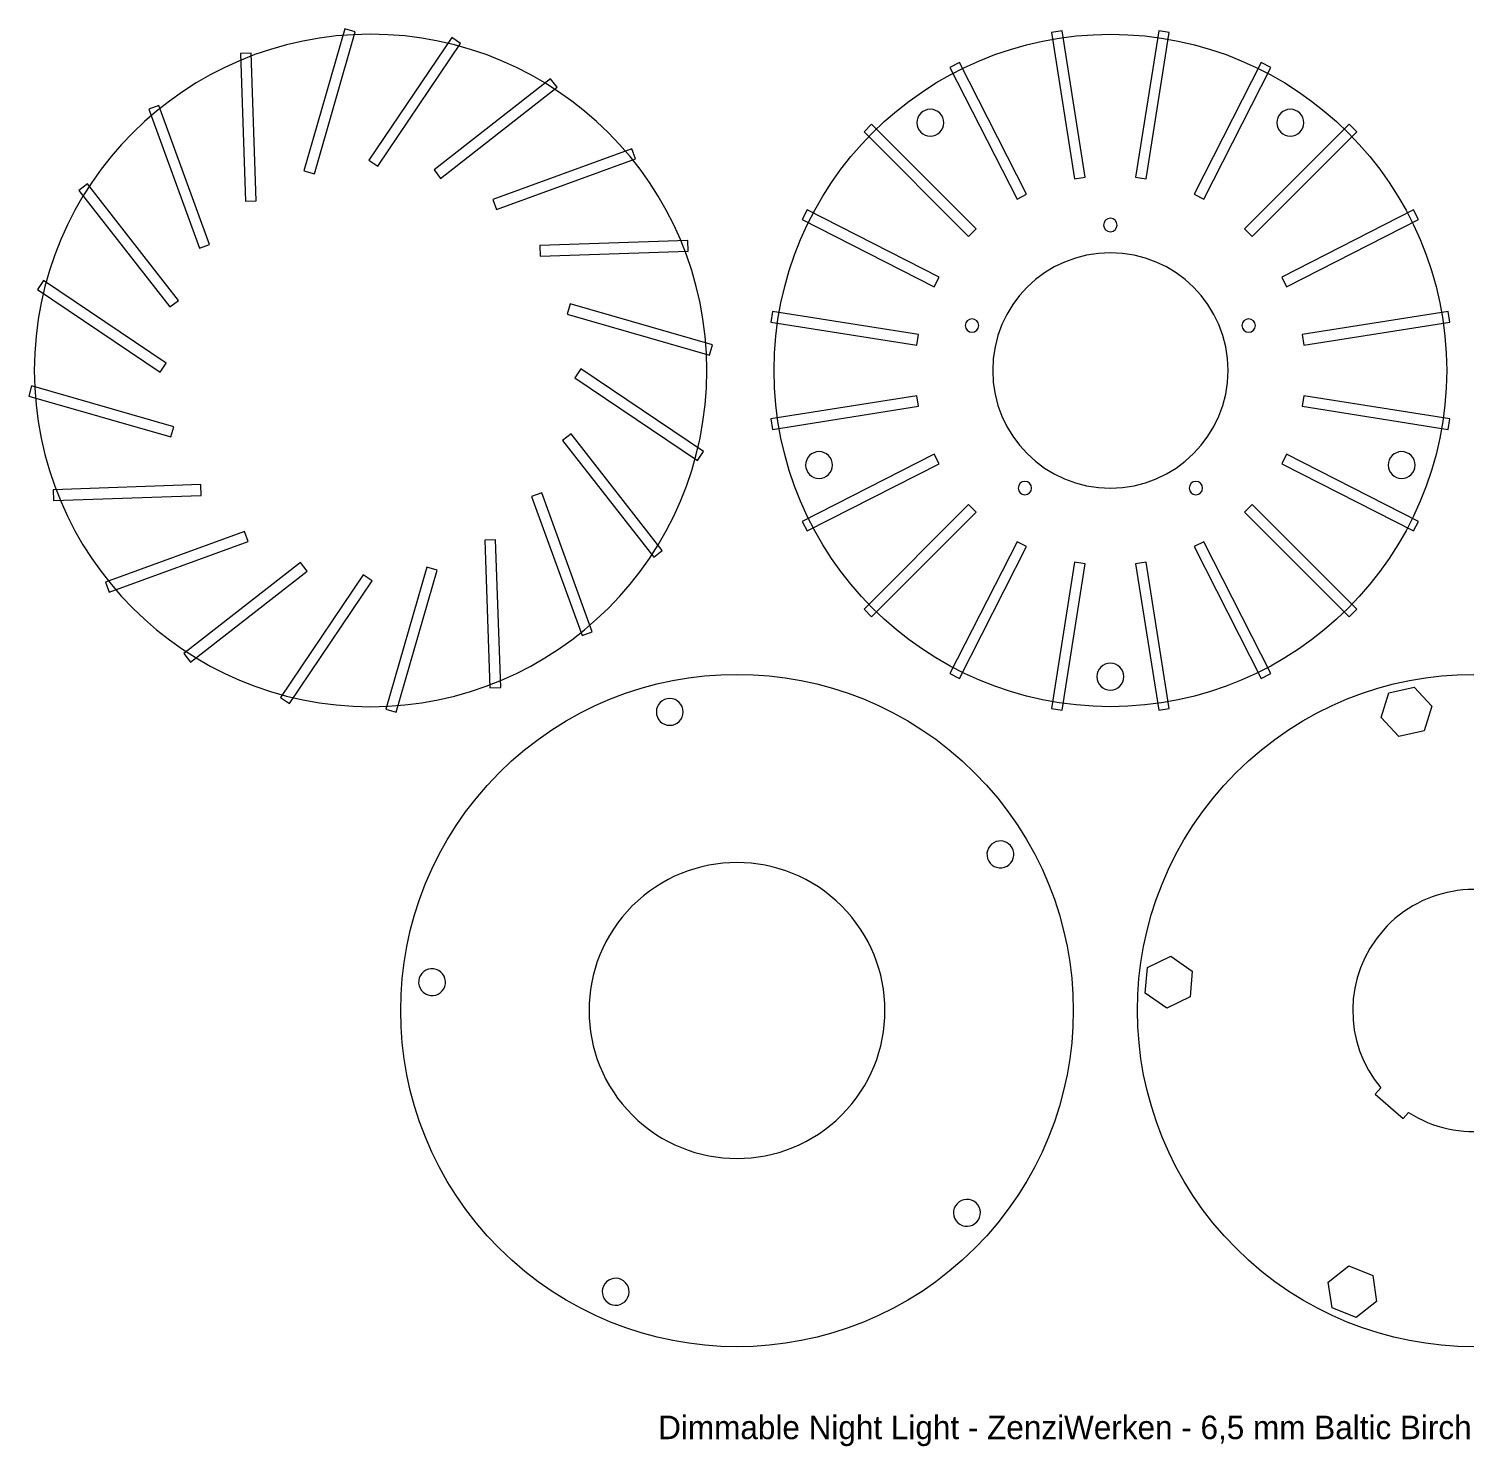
# Model space of a CAD drawing. Header units: inches. Extents: x 38 to 362, y -261 to -49.
# Drawn here: x 38.4 to 251.8, y -261.1 to -50.2 of the extents above; entities that cross this region are included whole.
import ezdxf

# ---------------------------------------------------------------- set-up
doc = ezdxf.new("R2010")
doc.units = ezdxf.units.IN
doc.header["$MEASUREMENT"] = 0
doc.layers.add('Ebene 1', color=7, linetype='Continuous')

# ---------------------------------------------------------------- blocks, each defined once
blk = doc.blocks.new('block 2')
at = {"layer": 'Ebene 1', "color": 250, "lineweight": 20}
blk.add_open_spline([(39.2, -101.06), (39.2, -73.45), (61.58, -51.06), (89.2, -51.06), (116.81, -51.06), (139.2, -73.45), (139.2, -101.06), (139.2, -128.67), (116.81, -151.06), (89.2, -151.06), (61.58, -151.06), (39.2, -128.67), (39.2, -101.06), (39.2, -101.06), (39.2, -101.06), (39.2, -101.06)], degree=3, knots=[0, 0, 0, 0, 1, 1, 1, 2, 2, 2, 3, 3, 3, 4, 4, 4, 5, 5, 5, 5], dxfattribs=at)
blk = doc.blocks.new('block 3')
at = {"layer": 'Ebene 1', "color": 250, "lineweight": 20}
blk.add_lwpolyline([(206.38, -50.56), (202.94, -72.29)], dxfattribs=at)
blk = doc.blocks.new('block 4')
at = {"layer": 'Ebene 1', "color": 250, "lineweight": 20}
blk.add_lwpolyline([(207.96, -50.81), (206.38, -50.56)], dxfattribs=at)
blk = doc.blocks.new('block 5')
at = {"layer": 'Ebene 1', "color": 250, "lineweight": 20}
blk.add_lwpolyline([(204.52, -72.54), (207.96, -50.81)], dxfattribs=at)
blk = doc.blocks.new('block 6')
at = {"layer": 'Ebene 1', "color": 250, "lineweight": 20}
blk.add_lwpolyline([(202.94, -72.29), (204.52, -72.54)], dxfattribs=at)
blk = doc.blocks.new('block 7')
at = {"layer": 'Ebene 1', "color": 250, "lineweight": 20}
blk.add_lwpolyline([(190.43, -50.81), (193.87, -72.54)], dxfattribs=at)
blk = doc.blocks.new('block 8')
at = {"layer": 'Ebene 1', "color": 250, "lineweight": 20}
blk.add_lwpolyline([(192.01, -50.56), (190.43, -50.81)], dxfattribs=at)
blk = doc.blocks.new('block 9')
at = {"layer": 'Ebene 1', "color": 250, "lineweight": 20}
blk.add_lwpolyline([(195.45, -72.29), (192.01, -50.56)], dxfattribs=at)
blk = doc.blocks.new('block 10')
at = {"layer": 'Ebene 1', "color": 250, "lineweight": 20}
blk.add_lwpolyline([(193.87, -72.54), (195.45, -72.29)], dxfattribs=at)
blk = doc.blocks.new('block 11')
at = {"layer": 'Ebene 1', "color": 250, "lineweight": 20}
blk.add_lwpolyline([(175.33, -55.98), (185.32, -75.58)], dxfattribs=at)
blk = doc.blocks.new('block 12')
at = {"layer": 'Ebene 1', "color": 250, "lineweight": 20}
blk.add_lwpolyline([(176.76, -55.25), (175.33, -55.98)], dxfattribs=at)
blk = doc.blocks.new('block 13')
at = {"layer": 'Ebene 1', "color": 250, "lineweight": 20}
blk.add_lwpolyline([(186.74, -74.86), (176.76, -55.25)], dxfattribs=at)
blk = doc.blocks.new('block 14')
at = {"layer": 'Ebene 1', "color": 250, "lineweight": 20}
blk.add_lwpolyline([(185.32, -75.58), (186.74, -74.86)], dxfattribs=at)
blk = doc.blocks.new('block 15')
at = {"layer": 'Ebene 1', "color": 250, "lineweight": 20}
blk.add_lwpolyline([(162.57, -65.56), (178.12, -81.12)], dxfattribs=at)
blk = doc.blocks.new('block 16')
at = {"layer": 'Ebene 1', "color": 250, "lineweight": 20}
blk.add_lwpolyline([(163.7, -64.43), (162.57, -65.56)], dxfattribs=at)
blk = doc.blocks.new('block 17')
at = {"layer": 'Ebene 1', "color": 250, "lineweight": 20}
blk.add_lwpolyline([(179.26, -79.99), (163.7, -64.43)], dxfattribs=at)
blk = doc.blocks.new('block 18')
at = {"layer": 'Ebene 1', "color": 250, "lineweight": 20}
blk.add_lwpolyline([(178.12, -81.12), (179.26, -79.99)], dxfattribs=at)
blk = doc.blocks.new('block 19')
at = {"layer": 'Ebene 1', "color": 250, "lineweight": 20}
blk.add_lwpolyline([(153.39, -78.62), (172.99, -88.61)], dxfattribs=at)
blk = doc.blocks.new('block 20')
at = {"layer": 'Ebene 1', "color": 250, "lineweight": 20}
blk.add_lwpolyline([(154.12, -77.19), (153.39, -78.62)], dxfattribs=at)
blk = doc.blocks.new('block 21')
at = {"layer": 'Ebene 1', "color": 250, "lineweight": 20}
blk.add_lwpolyline([(173.72, -87.18), (154.12, -77.19)], dxfattribs=at)
blk = doc.blocks.new('block 22')
at = {"layer": 'Ebene 1', "color": 250, "lineweight": 20}
blk.add_lwpolyline([(172.99, -88.61), (173.72, -87.18)], dxfattribs=at)
blk = doc.blocks.new('block 23')
at = {"layer": 'Ebene 1', "color": 250, "lineweight": 20}
blk.add_lwpolyline([(148.7, -93.87), (170.43, -97.31)], dxfattribs=at)
blk = doc.blocks.new('block 24')
at = {"layer": 'Ebene 1', "color": 250, "lineweight": 20}
blk.add_lwpolyline([(148.95, -92.29), (148.7, -93.87)], dxfattribs=at)
blk = doc.blocks.new('block 25')
at = {"layer": 'Ebene 1', "color": 250, "lineweight": 20}
blk.add_lwpolyline([(170.68, -95.73), (148.95, -92.29)], dxfattribs=at)
blk = doc.blocks.new('block 26')
at = {"layer": 'Ebene 1', "color": 250, "lineweight": 20}
blk.add_lwpolyline([(170.43, -97.31), (170.68, -95.73)], dxfattribs=at)
blk = doc.blocks.new('block 27')
at = {"layer": 'Ebene 1', "color": 250, "lineweight": 20}
blk.add_lwpolyline([(148.95, -109.83), (170.68, -106.39)], dxfattribs=at)
blk = doc.blocks.new('block 28')
at = {"layer": 'Ebene 1', "color": 250, "lineweight": 20}
blk.add_lwpolyline([(148.7, -108.25), (148.95, -109.83)], dxfattribs=at)
blk = doc.blocks.new('block 29')
at = {"layer": 'Ebene 1', "color": 250, "lineweight": 20}
blk.add_lwpolyline([(170.43, -104.81), (148.7, -108.25)], dxfattribs=at)
blk = doc.blocks.new('block 30')
at = {"layer": 'Ebene 1', "color": 250, "lineweight": 20}
blk.add_lwpolyline([(170.68, -106.39), (170.43, -104.81)], dxfattribs=at)
blk = doc.blocks.new('block 31')
at = {"layer": 'Ebene 1', "color": 250, "lineweight": 20}
blk.add_lwpolyline([(154.12, -124.93), (173.72, -114.94)], dxfattribs=at)
blk = doc.blocks.new('block 32')
at = {"layer": 'Ebene 1', "color": 250, "lineweight": 20}
blk.add_lwpolyline([(153.39, -123.5), (154.12, -124.93)], dxfattribs=at)
blk = doc.blocks.new('block 33')
at = {"layer": 'Ebene 1', "color": 250, "lineweight": 20}
blk.add_lwpolyline([(172.99, -113.51), (153.39, -123.5)], dxfattribs=at)
blk = doc.blocks.new('block 34')
at = {"layer": 'Ebene 1', "color": 250, "lineweight": 20}
blk.add_lwpolyline([(173.72, -114.94), (172.99, -113.51)], dxfattribs=at)
blk = doc.blocks.new('block 35')
at = {"layer": 'Ebene 1', "color": 250, "lineweight": 20}
blk.add_lwpolyline([(163.7, -137.69), (179.26, -122.13)], dxfattribs=at)
blk = doc.blocks.new('block 36')
at = {"layer": 'Ebene 1', "color": 250, "lineweight": 20}
blk.add_lwpolyline([(162.57, -136.56), (163.7, -137.69)], dxfattribs=at)
blk = doc.blocks.new('block 37')
at = {"layer": 'Ebene 1', "color": 250, "lineweight": 20}
blk.add_lwpolyline([(178.12, -121), (162.57, -136.56)], dxfattribs=at)
blk = doc.blocks.new('block 38')
at = {"layer": 'Ebene 1', "color": 250, "lineweight": 20}
blk.add_lwpolyline([(179.26, -122.13), (178.12, -121)], dxfattribs=at)
blk = doc.blocks.new('block 39')
at = {"layer": 'Ebene 1', "color": 250, "lineweight": 20}
blk.add_lwpolyline([(176.76, -146.86), (186.74, -127.26)], dxfattribs=at)
blk = doc.blocks.new('block 40')
at = {"layer": 'Ebene 1', "color": 250, "lineweight": 20}
blk.add_lwpolyline([(175.33, -146.14), (176.76, -146.86)], dxfattribs=at)
blk = doc.blocks.new('block 41')
at = {"layer": 'Ebene 1', "color": 250, "lineweight": 20}
blk.add_lwpolyline([(185.32, -126.54), (175.33, -146.14)], dxfattribs=at)
blk = doc.blocks.new('block 42')
at = {"layer": 'Ebene 1', "color": 250, "lineweight": 20}
blk.add_lwpolyline([(186.74, -127.26), (185.32, -126.54)], dxfattribs=at)
blk = doc.blocks.new('block 43')
at = {"layer": 'Ebene 1', "color": 250, "lineweight": 20}
blk.add_lwpolyline([(192.01, -151.56), (195.45, -129.83)], dxfattribs=at)
blk = doc.blocks.new('block 44')
at = {"layer": 'Ebene 1', "color": 250, "lineweight": 20}
blk.add_lwpolyline([(190.43, -151.31), (192.01, -151.56)], dxfattribs=at)
blk = doc.blocks.new('block 45')
at = {"layer": 'Ebene 1', "color": 250, "lineweight": 20}
blk.add_lwpolyline([(193.87, -129.58), (190.43, -151.31)], dxfattribs=at)
blk = doc.blocks.new('block 46')
at = {"layer": 'Ebene 1', "color": 250, "lineweight": 20}
blk.add_lwpolyline([(195.45, -129.83), (193.87, -129.58)], dxfattribs=at)
blk = doc.blocks.new('block 47')
at = {"layer": 'Ebene 1', "color": 250, "lineweight": 20}
blk.add_lwpolyline([(207.96, -151.31), (204.52, -129.58)], dxfattribs=at)
blk = doc.blocks.new('block 48')
at = {"layer": 'Ebene 1', "color": 250, "lineweight": 20}
blk.add_lwpolyline([(206.38, -151.56), (207.96, -151.31)], dxfattribs=at)
blk = doc.blocks.new('block 49')
at = {"layer": 'Ebene 1', "color": 250, "lineweight": 20}
blk.add_lwpolyline([(202.94, -129.83), (206.38, -151.56)], dxfattribs=at)
blk = doc.blocks.new('block 50')
at = {"layer": 'Ebene 1', "color": 250, "lineweight": 20}
blk.add_lwpolyline([(204.52, -129.58), (202.94, -129.83)], dxfattribs=at)
blk = doc.blocks.new('block 51')
at = {"layer": 'Ebene 1', "color": 250, "lineweight": 20}
blk.add_lwpolyline([(223.06, -146.14), (213.08, -126.54)], dxfattribs=at)
blk = doc.blocks.new('block 52')
at = {"layer": 'Ebene 1', "color": 250, "lineweight": 20}
blk.add_lwpolyline([(221.64, -146.86), (223.06, -146.14)], dxfattribs=at)
blk = doc.blocks.new('block 53')
at = {"layer": 'Ebene 1', "color": 250, "lineweight": 20}
blk.add_lwpolyline([(211.65, -127.26), (221.64, -146.86)], dxfattribs=at)
blk = doc.blocks.new('block 54')
at = {"layer": 'Ebene 1', "color": 250, "lineweight": 20}
blk.add_lwpolyline([(213.08, -126.54), (211.65, -127.26)], dxfattribs=at)
blk = doc.blocks.new('block 55')
at = {"layer": 'Ebene 1', "color": 250, "lineweight": 20}
blk.add_lwpolyline([(235.82, -136.56), (220.27, -121)], dxfattribs=at)
blk = doc.blocks.new('block 56')
at = {"layer": 'Ebene 1', "color": 250, "lineweight": 20}
blk.add_lwpolyline([(234.69, -137.69), (235.82, -136.56)], dxfattribs=at)
blk = doc.blocks.new('block 57')
at = {"layer": 'Ebene 1', "color": 250, "lineweight": 20}
blk.add_lwpolyline([(219.14, -122.13), (234.69, -137.69)], dxfattribs=at)
blk = doc.blocks.new('block 58')
at = {"layer": 'Ebene 1', "color": 250, "lineweight": 20}
blk.add_lwpolyline([(220.27, -121), (219.14, -122.13)], dxfattribs=at)
blk = doc.blocks.new('block 59')
at = {"layer": 'Ebene 1', "color": 250, "lineweight": 20}
blk.add_lwpolyline([(245, -123.5), (225.4, -113.51)], dxfattribs=at)
blk = doc.blocks.new('block 60')
at = {"layer": 'Ebene 1', "color": 250, "lineweight": 20}
blk.add_lwpolyline([(244.27, -124.93), (245, -123.5)], dxfattribs=at)
blk = doc.blocks.new('block 61')
at = {"layer": 'Ebene 1', "color": 250, "lineweight": 20}
blk.add_lwpolyline([(224.67, -114.94), (244.27, -124.93)], dxfattribs=at)
blk = doc.blocks.new('block 62')
at = {"layer": 'Ebene 1', "color": 250, "lineweight": 20}
blk.add_lwpolyline([(225.4, -113.51), (224.67, -114.94)], dxfattribs=at)
blk = doc.blocks.new('block 63')
at = {"layer": 'Ebene 1', "color": 250, "lineweight": 20}
blk.add_lwpolyline([(249.69, -108.25), (227.96, -104.81)], dxfattribs=at)
blk = doc.blocks.new('block 64')
at = {"layer": 'Ebene 1', "color": 250, "lineweight": 20}
blk.add_lwpolyline([(249.44, -109.83), (249.69, -108.25)], dxfattribs=at)
blk = doc.blocks.new('block 65')
at = {"layer": 'Ebene 1', "color": 250, "lineweight": 20}
blk.add_lwpolyline([(227.71, -106.39), (249.44, -109.83)], dxfattribs=at)
blk = doc.blocks.new('block 66')
at = {"layer": 'Ebene 1', "color": 250, "lineweight": 20}
blk.add_lwpolyline([(227.96, -104.81), (227.71, -106.39)], dxfattribs=at)
blk = doc.blocks.new('block 67')
at = {"layer": 'Ebene 1', "color": 250, "lineweight": 20}
blk.add_lwpolyline([(249.44, -92.29), (227.71, -95.73)], dxfattribs=at)
blk = doc.blocks.new('block 68')
at = {"layer": 'Ebene 1', "color": 250, "lineweight": 20}
blk.add_lwpolyline([(249.69, -93.87), (249.44, -92.29)], dxfattribs=at)
blk = doc.blocks.new('block 69')
at = {"layer": 'Ebene 1', "color": 250, "lineweight": 20}
blk.add_lwpolyline([(227.96, -97.31), (249.69, -93.87)], dxfattribs=at)
blk = doc.blocks.new('block 70')
at = {"layer": 'Ebene 1', "color": 250, "lineweight": 20}
blk.add_lwpolyline([(227.71, -95.73), (227.96, -97.31)], dxfattribs=at)
blk = doc.blocks.new('block 71')
at = {"layer": 'Ebene 1', "color": 250, "lineweight": 20}
blk.add_lwpolyline([(244.27, -77.19), (224.67, -87.18)], dxfattribs=at)
blk = doc.blocks.new('block 72')
at = {"layer": 'Ebene 1', "color": 250, "lineweight": 20}
blk.add_lwpolyline([(245, -78.62), (244.27, -77.19)], dxfattribs=at)
blk = doc.blocks.new('block 73')
at = {"layer": 'Ebene 1', "color": 250, "lineweight": 20}
blk.add_lwpolyline([(225.4, -88.61), (245, -78.62)], dxfattribs=at)
blk = doc.blocks.new('block 74')
at = {"layer": 'Ebene 1', "color": 250, "lineweight": 20}
blk.add_lwpolyline([(224.67, -87.18), (225.4, -88.61)], dxfattribs=at)
blk = doc.blocks.new('block 75')
at = {"layer": 'Ebene 1', "color": 250, "lineweight": 20}
blk.add_lwpolyline([(234.69, -64.43), (219.14, -79.99)], dxfattribs=at)
blk = doc.blocks.new('block 76')
at = {"layer": 'Ebene 1', "color": 250, "lineweight": 20}
blk.add_lwpolyline([(235.82, -65.56), (234.69, -64.43)], dxfattribs=at)
blk = doc.blocks.new('block 77')
at = {"layer": 'Ebene 1', "color": 250, "lineweight": 20}
blk.add_lwpolyline([(220.27, -81.12), (235.82, -65.56)], dxfattribs=at)
blk = doc.blocks.new('block 78')
at = {"layer": 'Ebene 1', "color": 250, "lineweight": 20}
blk.add_lwpolyline([(219.14, -79.99), (220.27, -81.12)], dxfattribs=at)
blk = doc.blocks.new('block 79')
at = {"layer": 'Ebene 1', "color": 250, "lineweight": 20}
blk.add_lwpolyline([(221.64, -55.25), (211.65, -74.86)], dxfattribs=at)
blk = doc.blocks.new('block 80')
at = {"layer": 'Ebene 1', "color": 250, "lineweight": 20}
blk.add_lwpolyline([(223.06, -55.98), (221.64, -55.25)], dxfattribs=at)
blk = doc.blocks.new('block 81')
at = {"layer": 'Ebene 1', "color": 250, "lineweight": 20}
blk.add_lwpolyline([(213.08, -75.58), (223.06, -55.98)], dxfattribs=at)
blk = doc.blocks.new('block 82')
at = {"layer": 'Ebene 1', "color": 250, "lineweight": 20}
blk.add_lwpolyline([(211.65, -74.86), (213.08, -75.58)], dxfattribs=at)
blk = doc.blocks.new('block 83')
at = {"layer": 'Ebene 1', "color": 250, "lineweight": 20}
blk.add_lwpolyline([(101.26, -51.54), (88.96, -69.78)], dxfattribs=at)
blk = doc.blocks.new('block 84')
at = {"layer": 'Ebene 1', "color": 250, "lineweight": 20}
blk.add_lwpolyline([(102.59, -52.43), (101.26, -51.54)], dxfattribs=at)
blk = doc.blocks.new('block 85')
at = {"layer": 'Ebene 1', "color": 250, "lineweight": 20}
blk.add_lwpolyline([(90.28, -70.67), (102.59, -52.43)], dxfattribs=at)
blk = doc.blocks.new('block 86')
at = {"layer": 'Ebene 1', "color": 250, "lineweight": 20}
blk.add_lwpolyline([(88.96, -69.78), (90.28, -70.67)], dxfattribs=at)
blk = doc.blocks.new('block 87')
at = {"layer": 'Ebene 1', "color": 250, "lineweight": 20}
blk.add_lwpolyline([(85.37, -50.23), (79.3, -71.38)], dxfattribs=at)
blk = doc.blocks.new('block 88')
at = {"layer": 'Ebene 1', "color": 250, "lineweight": 20}
blk.add_lwpolyline([(86.9, -50.68), (85.37, -50.23)], dxfattribs=at)
blk = doc.blocks.new('block 89')
at = {"layer": 'Ebene 1', "color": 250, "lineweight": 20}
blk.add_lwpolyline([(80.84, -71.82), (86.9, -50.68)], dxfattribs=at)
blk = doc.blocks.new('block 90')
at = {"layer": 'Ebene 1', "color": 250, "lineweight": 20}
blk.add_lwpolyline([(79.3, -71.38), (80.84, -71.82)], dxfattribs=at)
blk = doc.blocks.new('block 91')
at = {"layer": 'Ebene 1', "color": 250, "lineweight": 20}
blk.add_lwpolyline([(69.85, -53.91), (70.62, -75.89)], dxfattribs=at)
blk = doc.blocks.new('block 92')
at = {"layer": 'Ebene 1', "color": 250, "lineweight": 20}
blk.add_lwpolyline([(71.45, -53.85), (69.85, -53.91)], dxfattribs=at)
blk = doc.blocks.new('block 93')
at = {"layer": 'Ebene 1', "color": 250, "lineweight": 20}
blk.add_lwpolyline([(72.21, -75.84), (71.45, -53.85)], dxfattribs=at)
blk = doc.blocks.new('block 94')
at = {"layer": 'Ebene 1', "color": 250, "lineweight": 20}
blk.add_lwpolyline([(70.62, -75.89), (72.21, -75.84)], dxfattribs=at)
blk = doc.blocks.new('block 95')
at = {"layer": 'Ebene 1', "color": 250, "lineweight": 20}
blk.add_lwpolyline([(56.22, -62.19), (63.75, -82.87)], dxfattribs=at)
blk = doc.blocks.new('block 96')
at = {"layer": 'Ebene 1', "color": 250, "lineweight": 20}
blk.add_lwpolyline([(57.73, -61.65), (56.22, -62.19)], dxfattribs=at)
blk = doc.blocks.new('block 97')
at = {"layer": 'Ebene 1', "color": 250, "lineweight": 20}
blk.add_lwpolyline([(65.25, -82.32), (57.73, -61.65)], dxfattribs=at)
blk = doc.blocks.new('block 98')
at = {"layer": 'Ebene 1', "color": 250, "lineweight": 20}
blk.add_lwpolyline([(63.75, -82.87), (65.25, -82.32)], dxfattribs=at)
blk = doc.blocks.new('block 99')
at = {"layer": 'Ebene 1', "color": 250, "lineweight": 20}
blk.add_lwpolyline([(45.83, -74.28), (59.37, -91.62)], dxfattribs=at)
blk = doc.blocks.new('block 100')
at = {"layer": 'Ebene 1', "color": 250, "lineweight": 20}
blk.add_lwpolyline([(47.09, -73.3), (45.83, -74.28)], dxfattribs=at)
blk = doc.blocks.new('block 101')
at = {"layer": 'Ebene 1', "color": 250, "lineweight": 20}
blk.add_lwpolyline([(60.63, -90.64), (47.09, -73.3)], dxfattribs=at)
blk = doc.blocks.new('block 102')
at = {"layer": 'Ebene 1', "color": 250, "lineweight": 20}
blk.add_lwpolyline([(59.37, -91.62), (60.63, -90.64)], dxfattribs=at)
blk = doc.blocks.new('block 103')
at = {"layer": 'Ebene 1', "color": 250, "lineweight": 20}
blk.add_lwpolyline([(39.67, -89), (57.91, -101.3)], dxfattribs=at)
blk = doc.blocks.new('block 104')
at = {"layer": 'Ebene 1', "color": 250, "lineweight": 20}
blk.add_lwpolyline([(40.57, -87.67), (39.67, -89)], dxfattribs=at)
blk = doc.blocks.new('block 105')
at = {"layer": 'Ebene 1', "color": 250, "lineweight": 20}
blk.add_lwpolyline([(58.81, -99.97), (40.57, -87.67)], dxfattribs=at)
blk = doc.blocks.new('block 106')
at = {"layer": 'Ebene 1', "color": 250, "lineweight": 20}
blk.add_lwpolyline([(57.91, -101.3), (58.81, -99.97)], dxfattribs=at)
blk = doc.blocks.new('block 107')
at = {"layer": 'Ebene 1', "color": 250, "lineweight": 20}
blk.add_lwpolyline([(38.37, -104.89), (59.52, -110.95)], dxfattribs=at)
blk = doc.blocks.new('block 108')
at = {"layer": 'Ebene 1', "color": 250, "lineweight": 20}
blk.add_lwpolyline([(38.81, -103.35), (38.37, -104.89)], dxfattribs=at)
blk = doc.blocks.new('block 109')
at = {"layer": 'Ebene 1', "color": 250, "lineweight": 20}
blk.add_lwpolyline([(59.96, -109.42), (38.81, -103.35)], dxfattribs=at)
blk = doc.blocks.new('block 110')
at = {"layer": 'Ebene 1', "color": 250, "lineweight": 20}
blk.add_lwpolyline([(59.52, -110.95), (59.96, -109.42)], dxfattribs=at)
blk = doc.blocks.new('block 111')
at = {"layer": 'Ebene 1', "color": 250, "lineweight": 20}
blk.add_lwpolyline([(42.04, -120.41), (64.03, -119.64)], dxfattribs=at)
blk = doc.blocks.new('block 112')
at = {"layer": 'Ebene 1', "color": 250, "lineweight": 20}
blk.add_lwpolyline([(41.99, -118.81), (42.04, -120.41)], dxfattribs=at)
blk = doc.blocks.new('block 113')
at = {"layer": 'Ebene 1', "color": 250, "lineweight": 20}
blk.add_lwpolyline([(63.97, -118.04), (41.99, -118.81)], dxfattribs=at)
blk = doc.blocks.new('block 114')
at = {"layer": 'Ebene 1', "color": 250, "lineweight": 20}
blk.add_lwpolyline([(64.03, -119.64), (63.97, -118.04)], dxfattribs=at)
blk = doc.blocks.new('block 115')
at = {"layer": 'Ebene 1', "color": 250, "lineweight": 20}
blk.add_lwpolyline([(50.33, -134.03), (71, -126.51)], dxfattribs=at)
blk = doc.blocks.new('block 116')
at = {"layer": 'Ebene 1', "color": 250, "lineweight": 20}
blk.add_lwpolyline([(49.78, -132.53), (50.33, -134.03)], dxfattribs=at)
blk = doc.blocks.new('block 117')
at = {"layer": 'Ebene 1', "color": 250, "lineweight": 20}
blk.add_lwpolyline([(70.46, -125.01), (49.78, -132.53)], dxfattribs=at)
blk = doc.blocks.new('block 118')
at = {"layer": 'Ebene 1', "color": 250, "lineweight": 20}
blk.add_lwpolyline([(71, -126.51), (70.46, -125.01)], dxfattribs=at)
blk = doc.blocks.new('block 119')
at = {"layer": 'Ebene 1', "color": 250, "lineweight": 20}
blk.add_lwpolyline([(62.42, -144.43), (79.76, -130.89)], dxfattribs=at)
blk = doc.blocks.new('block 120')
at = {"layer": 'Ebene 1', "color": 250, "lineweight": 20}
blk.add_lwpolyline([(61.44, -143.17), (62.42, -144.43)], dxfattribs=at)
blk = doc.blocks.new('block 121')
at = {"layer": 'Ebene 1', "color": 250, "lineweight": 20}
blk.add_lwpolyline([(78.77, -129.62), (61.44, -143.17)], dxfattribs=at)
blk = doc.blocks.new('block 122')
at = {"layer": 'Ebene 1', "color": 250, "lineweight": 20}
blk.add_lwpolyline([(79.76, -130.89), (78.77, -129.62)], dxfattribs=at)
blk = doc.blocks.new('block 123')
at = {"layer": 'Ebene 1', "color": 250, "lineweight": 20}
blk.add_lwpolyline([(77.13, -150.58), (89.44, -132.34)], dxfattribs=at)
blk = doc.blocks.new('block 124')
at = {"layer": 'Ebene 1', "color": 250, "lineweight": 20}
blk.add_lwpolyline([(75.81, -149.69), (77.13, -150.58)], dxfattribs=at)
blk = doc.blocks.new('block 125')
at = {"layer": 'Ebene 1', "color": 250, "lineweight": 20}
blk.add_lwpolyline([(88.11, -131.45), (75.81, -149.69)], dxfattribs=at)
blk = doc.blocks.new('block 126')
at = {"layer": 'Ebene 1', "color": 250, "lineweight": 20}
blk.add_lwpolyline([(89.44, -132.34), (88.11, -131.45)], dxfattribs=at)
blk = doc.blocks.new('block 127')
at = {"layer": 'Ebene 1', "color": 250, "lineweight": 20}
blk.add_lwpolyline([(93.03, -151.88), (99.09, -130.74)], dxfattribs=at)
blk = doc.blocks.new('block 128')
at = {"layer": 'Ebene 1', "color": 250, "lineweight": 20}
blk.add_lwpolyline([(91.49, -151.44), (93.03, -151.88)], dxfattribs=at)
blk = doc.blocks.new('block 129')
at = {"layer": 'Ebene 1', "color": 250, "lineweight": 20}
blk.add_lwpolyline([(97.55, -130.3), (91.49, -151.44)], dxfattribs=at)
blk = doc.blocks.new('block 130')
at = {"layer": 'Ebene 1', "color": 250, "lineweight": 20}
blk.add_lwpolyline([(99.09, -130.74), (97.55, -130.3)], dxfattribs=at)
blk = doc.blocks.new('block 131')
at = {"layer": 'Ebene 1', "color": 250, "lineweight": 20}
blk.add_lwpolyline([(108.55, -148.21), (107.78, -126.23)], dxfattribs=at)
blk = doc.blocks.new('block 132')
at = {"layer": 'Ebene 1', "color": 250, "lineweight": 20}
blk.add_lwpolyline([(106.95, -148.27), (108.55, -148.21)], dxfattribs=at)
blk = doc.blocks.new('block 133')
at = {"layer": 'Ebene 1', "color": 250, "lineweight": 20}
blk.add_lwpolyline([(106.18, -126.28), (106.95, -148.27)], dxfattribs=at)
blk = doc.blocks.new('block 134')
at = {"layer": 'Ebene 1', "color": 250, "lineweight": 20}
blk.add_lwpolyline([(107.78, -126.23), (106.18, -126.28)], dxfattribs=at)
blk = doc.blocks.new('block 135')
at = {"layer": 'Ebene 1', "color": 250, "lineweight": 20}
blk.add_lwpolyline([(122.17, -139.93), (114.65, -119.25)], dxfattribs=at)
blk = doc.blocks.new('block 136')
at = {"layer": 'Ebene 1', "color": 250, "lineweight": 20}
blk.add_lwpolyline([(120.67, -140.47), (122.17, -139.93)], dxfattribs=at)
blk = doc.blocks.new('block 137')
at = {"layer": 'Ebene 1', "color": 250, "lineweight": 20}
blk.add_lwpolyline([(113.14, -119.8), (120.67, -140.47)], dxfattribs=at)
blk = doc.blocks.new('block 138')
at = {"layer": 'Ebene 1', "color": 250, "lineweight": 20}
blk.add_lwpolyline([(114.65, -119.25), (113.14, -119.8)], dxfattribs=at)
blk = doc.blocks.new('block 139')
at = {"layer": 'Ebene 1', "color": 250, "lineweight": 20}
blk.add_lwpolyline([(132.57, -127.83), (119.02, -110.5)], dxfattribs=at)
blk = doc.blocks.new('block 140')
at = {"layer": 'Ebene 1', "color": 250, "lineweight": 20}
blk.add_lwpolyline([(131.31, -128.82), (132.57, -127.83)], dxfattribs=at)
blk = doc.blocks.new('block 141')
at = {"layer": 'Ebene 1', "color": 250, "lineweight": 20}
blk.add_lwpolyline([(117.76, -111.48), (131.31, -128.82)], dxfattribs=at)
blk = doc.blocks.new('block 142')
at = {"layer": 'Ebene 1', "color": 250, "lineweight": 20}
blk.add_lwpolyline([(119.02, -110.5), (117.76, -111.48)], dxfattribs=at)
blk = doc.blocks.new('block 143')
at = {"layer": 'Ebene 1', "color": 250, "lineweight": 20}
blk.add_lwpolyline([(138.72, -113.12), (120.48, -100.82)], dxfattribs=at)
blk = doc.blocks.new('block 144')
at = {"layer": 'Ebene 1', "color": 250, "lineweight": 20}
blk.add_lwpolyline([(137.82, -114.45), (138.72, -113.12)], dxfattribs=at)
blk = doc.blocks.new('block 145')
at = {"layer": 'Ebene 1', "color": 250, "lineweight": 20}
blk.add_lwpolyline([(119.58, -102.15), (137.82, -114.45)], dxfattribs=at)
blk = doc.blocks.new('block 146')
at = {"layer": 'Ebene 1', "color": 250, "lineweight": 20}
blk.add_lwpolyline([(120.48, -100.82), (119.58, -102.15)], dxfattribs=at)
blk = doc.blocks.new('block 147')
at = {"layer": 'Ebene 1', "color": 250, "lineweight": 20}
blk.add_lwpolyline([(140.02, -97.23), (118.87, -91.16)], dxfattribs=at)
blk = doc.blocks.new('block 148')
at = {"layer": 'Ebene 1', "color": 250, "lineweight": 20}
blk.add_lwpolyline([(139.58, -98.77), (140.02, -97.23)], dxfattribs=at)
blk = doc.blocks.new('block 149')
at = {"layer": 'Ebene 1', "color": 250, "lineweight": 20}
blk.add_lwpolyline([(118.43, -92.7), (139.58, -98.77)], dxfattribs=at)
blk = doc.blocks.new('block 150')
at = {"layer": 'Ebene 1', "color": 250, "lineweight": 20}
blk.add_lwpolyline([(118.87, -91.16), (118.43, -92.7)], dxfattribs=at)
blk = doc.blocks.new('block 151')
at = {"layer": 'Ebene 1', "color": 250, "lineweight": 20}
blk.add_lwpolyline([(136.35, -81.71), (114.36, -82.48)], dxfattribs=at)
blk = doc.blocks.new('block 152')
at = {"layer": 'Ebene 1', "color": 250, "lineweight": 20}
blk.add_lwpolyline([(136.41, -83.31), (136.35, -81.71)], dxfattribs=at)
blk = doc.blocks.new('block 153')
at = {"layer": 'Ebene 1', "color": 250, "lineweight": 20}
blk.add_lwpolyline([(114.42, -84.08), (136.41, -83.31)], dxfattribs=at)
blk = doc.blocks.new('block 154')
at = {"layer": 'Ebene 1', "color": 250, "lineweight": 20}
blk.add_lwpolyline([(114.36, -82.48), (114.42, -84.08)], dxfattribs=at)
blk = doc.blocks.new('block 155')
at = {"layer": 'Ebene 1', "color": 250, "lineweight": 20}
blk.add_lwpolyline([(128.06, -68.09), (107.39, -75.61)], dxfattribs=at)
blk = doc.blocks.new('block 156')
at = {"layer": 'Ebene 1', "color": 250, "lineweight": 20}
blk.add_lwpolyline([(128.61, -69.59), (128.06, -68.09)], dxfattribs=at)
blk = doc.blocks.new('block 157')
at = {"layer": 'Ebene 1', "color": 250, "lineweight": 20}
blk.add_lwpolyline([(107.94, -77.11), (128.61, -69.59)], dxfattribs=at)
blk = doc.blocks.new('block 158')
at = {"layer": 'Ebene 1', "color": 250, "lineweight": 20}
blk.add_lwpolyline([(107.39, -75.61), (107.94, -77.11)], dxfattribs=at)
blk = doc.blocks.new('block 159')
at = {"layer": 'Ebene 1', "color": 250, "lineweight": 20}
blk.add_lwpolyline([(115.97, -57.69), (98.64, -71.23)], dxfattribs=at)
blk = doc.blocks.new('block 160')
at = {"layer": 'Ebene 1', "color": 250, "lineweight": 20}
blk.add_lwpolyline([(116.96, -58.95), (115.97, -57.69)], dxfattribs=at)
blk = doc.blocks.new('block 161')
at = {"layer": 'Ebene 1', "color": 250, "lineweight": 20}
blk.add_lwpolyline([(99.62, -72.49), (116.96, -58.95)], dxfattribs=at)
blk = doc.blocks.new('block 162')
at = {"layer": 'Ebene 1', "color": 250, "lineweight": 20}
blk.add_lwpolyline([(98.64, -71.23), (99.62, -72.49)], dxfattribs=at)

msp = doc.modelspace()

# ---------------------------------------------------------------- linework, layer by layer
at = {"layer": 'Ebene 1', "color": 250, "lineweight": 20}
for points in [[(240.61, -148.99), (244.38, -148.14), (247.01, -150.98), (245.86, -154.67), (242.09, -155.52), (239.46, -152.68), (240.61, -148.99)], [(211.07, -194.23), (207.57, -195.89), (204.39, -193.68), (204.71, -189.83), (208.2, -188.18), (211.38, -190.38), (211.07, -194.23)], [(235.75, -241.9), (232.16, -240.47), (231.6, -236.64), (234.64, -234.24), (238.23, -235.67), (238.79, -239.5), (235.75, -241.9)]]:
    msp.add_lwpolyline(points, dxfattribs=at)
for points, knots in [([(199.2, -51.06), (171.58, -51.06), (149.2, -73.45), (149.2, -101.06), (149.2, -128.67), (171.58, -151.06), (199.2, -151.06), (226.81, -151.06), (249.2, -128.67), (249.2, -101.06), (249.2, -73.45), (226.81, -51.06), (199.2, -51.06)], [0, 0, 0, 0, 1, 1, 1, 2, 2, 2, 3, 3, 3, 4, 4, 4, 4]), ([(172.43, -66.22), (171.33, -66.22), (170.43, -65.33), (170.43, -64.22), (170.43, -63.12), (171.33, -62.22), (172.43, -62.22), (173.54, -62.22), (174.43, -63.12), (174.43, -64.22), (174.43, -65.33), (173.54, -66.22), (172.43, -66.22)], [0, 0, 0, 0, 1, 1, 1, 2, 2, 2, 3, 3, 3, 4, 4, 4, 4]), ([(225.96, -66.22), (224.86, -66.22), (223.96, -65.33), (223.96, -64.22), (223.96, -63.12), (224.86, -62.22), (225.96, -62.22), (227.07, -62.22), (227.96, -63.12), (227.96, -64.22), (227.96, -65.33), (227.07, -66.22), (225.96, -66.22)], [0, 0, 0, 0, 1, 1, 1, 2, 2, 2, 3, 3, 3, 4, 4, 4, 4]), ([(199.2, -78.43), (199.75, -78.43), (200.2, -78.88), (200.2, -79.43), (200.2, -79.99), (199.75, -80.43), (199.2, -80.43), (198.64, -80.43), (198.2, -79.99), (198.2, -79.43), (198.2, -78.88), (198.64, -78.43), (199.2, -78.43)], [0, 0, 0, 0, 1, 1, 1, 2, 2, 2, 3, 3, 3, 4, 4, 4, 4]), ([(199.2, -118.56), (189.53, -118.56), (181.7, -110.72), (181.7, -101.06), (181.7, -91.39), (189.53, -83.56), (199.2, -83.56), (208.86, -83.56), (216.7, -91.39), (216.7, -101.06), (216.7, -110.72), (208.86, -118.56), (199.2, -118.56)], [0, 0, 0, 0, 1, 1, 1, 2, 2, 2, 3, 3, 3, 4, 4, 4, 4]), ([(178.63, -95.38), (178.08, -95.38), (177.63, -94.93), (177.63, -94.38), (177.63, -93.82), (178.08, -93.38), (178.63, -93.38), (179.18, -93.38), (179.63, -93.82), (179.63, -94.38), (179.63, -94.93), (179.18, -95.38), (178.63, -95.38)], [0, 0, 0, 0, 1, 1, 1, 2, 2, 2, 3, 3, 3, 4, 4, 4, 4]), ([(219.76, -95.38), (219.21, -95.38), (218.76, -94.93), (218.76, -94.38), (218.76, -93.82), (219.21, -93.38), (219.76, -93.38), (220.32, -93.38), (220.76, -93.82), (220.76, -94.38), (220.76, -94.93), (220.32, -95.38), (219.76, -95.38)], [0, 0, 0, 0, 1, 1, 1, 2, 2, 2, 3, 3, 3, 4, 4, 4, 4]), ([(155.89, -117.13), (154.79, -117.13), (153.89, -116.24), (153.89, -115.13), (153.89, -114.03), (154.79, -113.13), (155.89, -113.13), (156.99, -113.13), (157.89, -114.03), (157.89, -115.13), (157.89, -116.24), (156.99, -117.13), (155.89, -117.13)], [0, 0, 0, 0, 1, 1, 1, 2, 2, 2, 3, 3, 3, 4, 4, 4, 4]), ([(242.5, -117.13), (241.4, -117.13), (240.5, -116.24), (240.5, -115.13), (240.5, -114.03), (241.4, -113.13), (242.5, -113.13), (243.61, -113.13), (244.5, -114.03), (244.5, -115.13), (244.5, -116.24), (243.61, -117.13), (242.5, -117.13)], [0, 0, 0, 0, 1, 1, 1, 2, 2, 2, 3, 3, 3, 4, 4, 4, 4]), ([(186.49, -119.55), (185.93, -119.55), (185.49, -119.11), (185.49, -118.55), (185.49, -118), (185.93, -117.55), (186.49, -117.55), (187.04, -117.55), (187.49, -118), (187.49, -118.55), (187.49, -119.11), (187.04, -119.55), (186.49, -119.55)], [0, 0, 0, 0, 1, 1, 1, 2, 2, 2, 3, 3, 3, 4, 4, 4, 4]), ([(211.91, -119.55), (211.36, -119.55), (210.91, -119.11), (210.91, -118.55), (210.91, -118), (211.36, -117.55), (211.91, -117.55), (212.46, -117.55), (212.91, -118), (212.91, -118.55), (212.91, -119.11), (212.46, -119.55), (211.91, -119.55)], [0, 0, 0, 0, 1, 1, 1, 2, 2, 2, 3, 3, 3, 4, 4, 4, 4]), ([(179.02, -160.89), (159.49, -141.37), (127.84, -141.37), (108.31, -160.9), (88.79, -180.43), (88.8, -212.09), (108.33, -231.61), (127.87, -251.14), (159.52, -251.13), (179.04, -231.6), (198.56, -212.07), (198.56, -180.41), (179.02, -160.89)], [0, 0, 0, 0, 1, 1, 1, 2, 2, 2, 3, 3, 3, 4, 4, 4, 4]), ([(288.57, -160.89), (269.04, -141.37), (237.38, -141.37), (217.86, -160.9), (198.34, -180.43), (198.35, -212.09), (217.88, -231.61), (237.41, -251.14), (269.07, -251.13), (288.59, -231.6), (308.11, -212.07), (308.1, -180.41), (288.57, -160.89)], [0, 0, 0, 0, 1, 1, 1, 2, 2, 2, 3, 3, 3, 4, 4, 4, 4]), ([(199.2, -148.59), (198.09, -148.59), (197.2, -147.7), (197.2, -146.59), (197.2, -145.49), (198.09, -144.59), (199.2, -144.59), (200.3, -144.59), (201.2, -145.49), (201.2, -146.59), (201.2, -147.7), (200.3, -148.59), (199.2, -148.59)], [0, 0, 0, 0, 1, 1, 1, 2, 2, 2, 3, 3, 3, 4, 4, 4, 4]), ([(133.69, -149.83), (134.79, -149.83), (135.69, -150.73), (135.69, -151.83), (135.69, -152.94), (134.79, -153.83), (133.69, -153.83), (132.58, -153.83), (131.69, -152.94), (131.69, -151.83), (131.69, -150.73), (132.58, -149.83), (133.69, -149.83)], [0, 0, 0, 0, 1, 1, 1, 2, 2, 2, 3, 3, 3, 4, 4, 4, 4]), ([(159.24, -211.8), (150.65, -220.4), (136.72, -220.4), (128.13, -211.81), (119.53, -203.22), (119.53, -189.29), (128.12, -180.7), (136.71, -172.1), (150.64, -172.1), (159.23, -180.69), (167.83, -189.28), (167.83, -203.21), (159.24, -211.8)], [0, 0, 0, 0, 1, 1, 1, 2, 2, 2, 3, 3, 3, 4, 4, 4, 4]), ([(183.46, -174.93), (182.41, -175.27), (181.28, -174.7), (180.94, -173.65), (180.6, -172.59), (181.17, -171.47), (182.22, -171.13), (183.27, -170.78), (184.4, -171.36), (184.74, -172.41), (185.08, -173.46), (184.51, -174.59), (183.46, -174.93)], [0, 0, 0, 0, 1, 1, 1, 2, 2, 2, 3, 3, 3, 4, 4, 4, 4]), ([(266.72, -208.17), (260.75, -214.92), (250.86, -216.13), (243.51, -211.4), (243.51, -211.4), (242.71, -212.31), (242.71, -212.31), (242.71, -212.31), (238.59, -208.67), (238.59, -208.67), (238.59, -208.67), (239.39, -207.76), (239.39, -207.76), (233.79, -201.05), (233.78, -191.08), (239.74, -184.33), (245.7, -177.58), (255.6, -176.37), (262.95, -181.1), (262.95, -181.1), (263.75, -180.19), (263.75, -180.19), (263.75, -180.19), (267.87, -183.83), (267.87, -183.83), (267.87, -183.83), (267.07, -184.74), (267.07, -184.74), (272.66, -191.45), (272.68, -201.42), (266.72, -208.17)], [0, 0, 0, 0, 1, 1, 1, 2, 2, 2, 3, 3, 3, 4, 4, 4, 5, 5, 5, 6, 6, 6, 7, 7, 7, 8, 8, 8, 9, 9, 9, 10, 10, 10, 10]), ([(100.24, -192.65), (99.9, -193.7), (98.77, -194.27), (97.72, -193.93), (96.67, -193.59), (96.09, -192.46), (96.44, -191.41), (96.78, -190.36), (97.91, -189.79), (98.96, -190.13), (100.01, -190.47), (100.58, -191.6), (100.24, -192.65)], [0, 0, 0, 0, 1, 1, 1, 2, 2, 2, 3, 3, 3, 4, 4, 4, 4]), ([(179.05, -227.94), (178.15, -228.59), (176.9, -228.4), (176.25, -227.5), (175.6, -226.61), (175.8, -225.36), (176.7, -224.71), (177.59, -224.06), (178.84, -224.26), (179.49, -225.15), (180.14, -226.04), (179.94, -227.29), (179.05, -227.94)], [0, 0, 0, 0, 1, 1, 1, 2, 2, 2, 3, 3, 3, 4, 4, 4, 4]), ([(127.26, -239.25), (126.61, -240.14), (125.36, -240.34), (124.47, -239.69), (123.58, -239.04), (123.38, -237.79), (124.03, -236.9), (124.68, -236), (125.93, -235.8), (126.82, -236.45), (127.72, -237.1), (127.91, -238.35), (127.26, -239.25)], [0, 0, 0, 0, 1, 1, 1, 2, 2, 2, 3, 3, 3, 4, 4, 4, 4])]:
    msp.add_open_spline(points, degree=3, knots=knots, dxfattribs=at)

# ---------------------------------------------------------------- block references
at = {"layer": 'Ebene 1'}
for name in ['block 2', 'block 87', 'block 89', 'block 88', 'block 8', 'block 7', 'block 9', 'block 3', 'block 5', 'block 4', 'block 83', 'block 85', 'block 84', 'block 92', 'block 91', 'block 93', 'block 12', 'block 13', 'block 79', 'block 80', 'block 11', 'block 81', 'block 159', 'block 161', 'block 160', 'block 96', 'block 97', 'block 95', 'block 16', 'block 15', 'block 17', 'block 75', 'block 77', 'block 76', 'block 155', 'block 156', 'block 86', 'block 157', 'block 90', 'block 162', 'block 10', 'block 6', 'block 100', 'block 99', 'block 101', 'block 94', 'block 158', 'block 14', 'block 82', 'block 20', 'block 19', 'block 21', 'block 71', 'block 73', 'block 72', 'block 18', 'block 78', 'block 98', 'block 151', 'block 154', 'block 152', 'block 153', 'block 22', 'block 74', 'block 104', 'block 103', 'block 105', 'block 102', 'block 150', 'block 147', 'block 149', 'block 24', 'block 23', 'block 25', 'block 67', 'block 69', 'block 68', 'block 26', 'block 70', 'block 148', 'block 106', 'block 146', 'block 145', 'block 143', 'block 108', 'block 109', 'block 107', 'block 29', 'block 27', 'block 30', 'block 66', 'block 65', 'block 63', 'block 28', 'block 64', 'block 110', 'block 142', 'block 139', 'block 141', 'block 144', 'block 33', 'block 31', 'block 34', 'block 62', 'block 61', 'block 59', 'block 113', 'block 112', 'block 114', 'block 138', 'block 135', 'block 111', 'block 137', 'block 37', 'block 38', 'block 58', 'block 55', 'block 32', 'block 35', 'block 57', 'block 60', 'block 117', 'block 118', 'block 115', 'block 134', 'block 133', 'block 131', 'block 140', 'block 41', 'block 39', 'block 42', 'block 54', 'block 53', 'block 51', 'block 121', 'block 122', 'block 45', 'block 43', 'block 46', 'block 50', 'block 49', 'block 47', 'block 119', 'block 125', 'block 126', 'block 129', 'block 127', 'block 130', 'block 116', 'block 123', 'block 36', 'block 56', 'block 136', 'block 120', 'block 40', 'block 52', 'block 132', 'block 124', 'block 128', 'block 44', 'block 48']:
    msp.add_blockref(name, (0, 0), dxfattribs=at)

# ---------------------------------------------------------------- texts
at = {"layer": 'Ebene 1', "color": 7, "insert": (131.97, -261.05), "char_height": 3.5, "attachment_point": 7}
msp.add_mtext('\\fMyriad Pro|b0|i0|c0|p34;\\W1;Dimmable Night Light - ZenziWerken - 6,5 mm Baltic Birch Plywood', dxfattribs=at)

doc.saveas('drawing.dxf')
